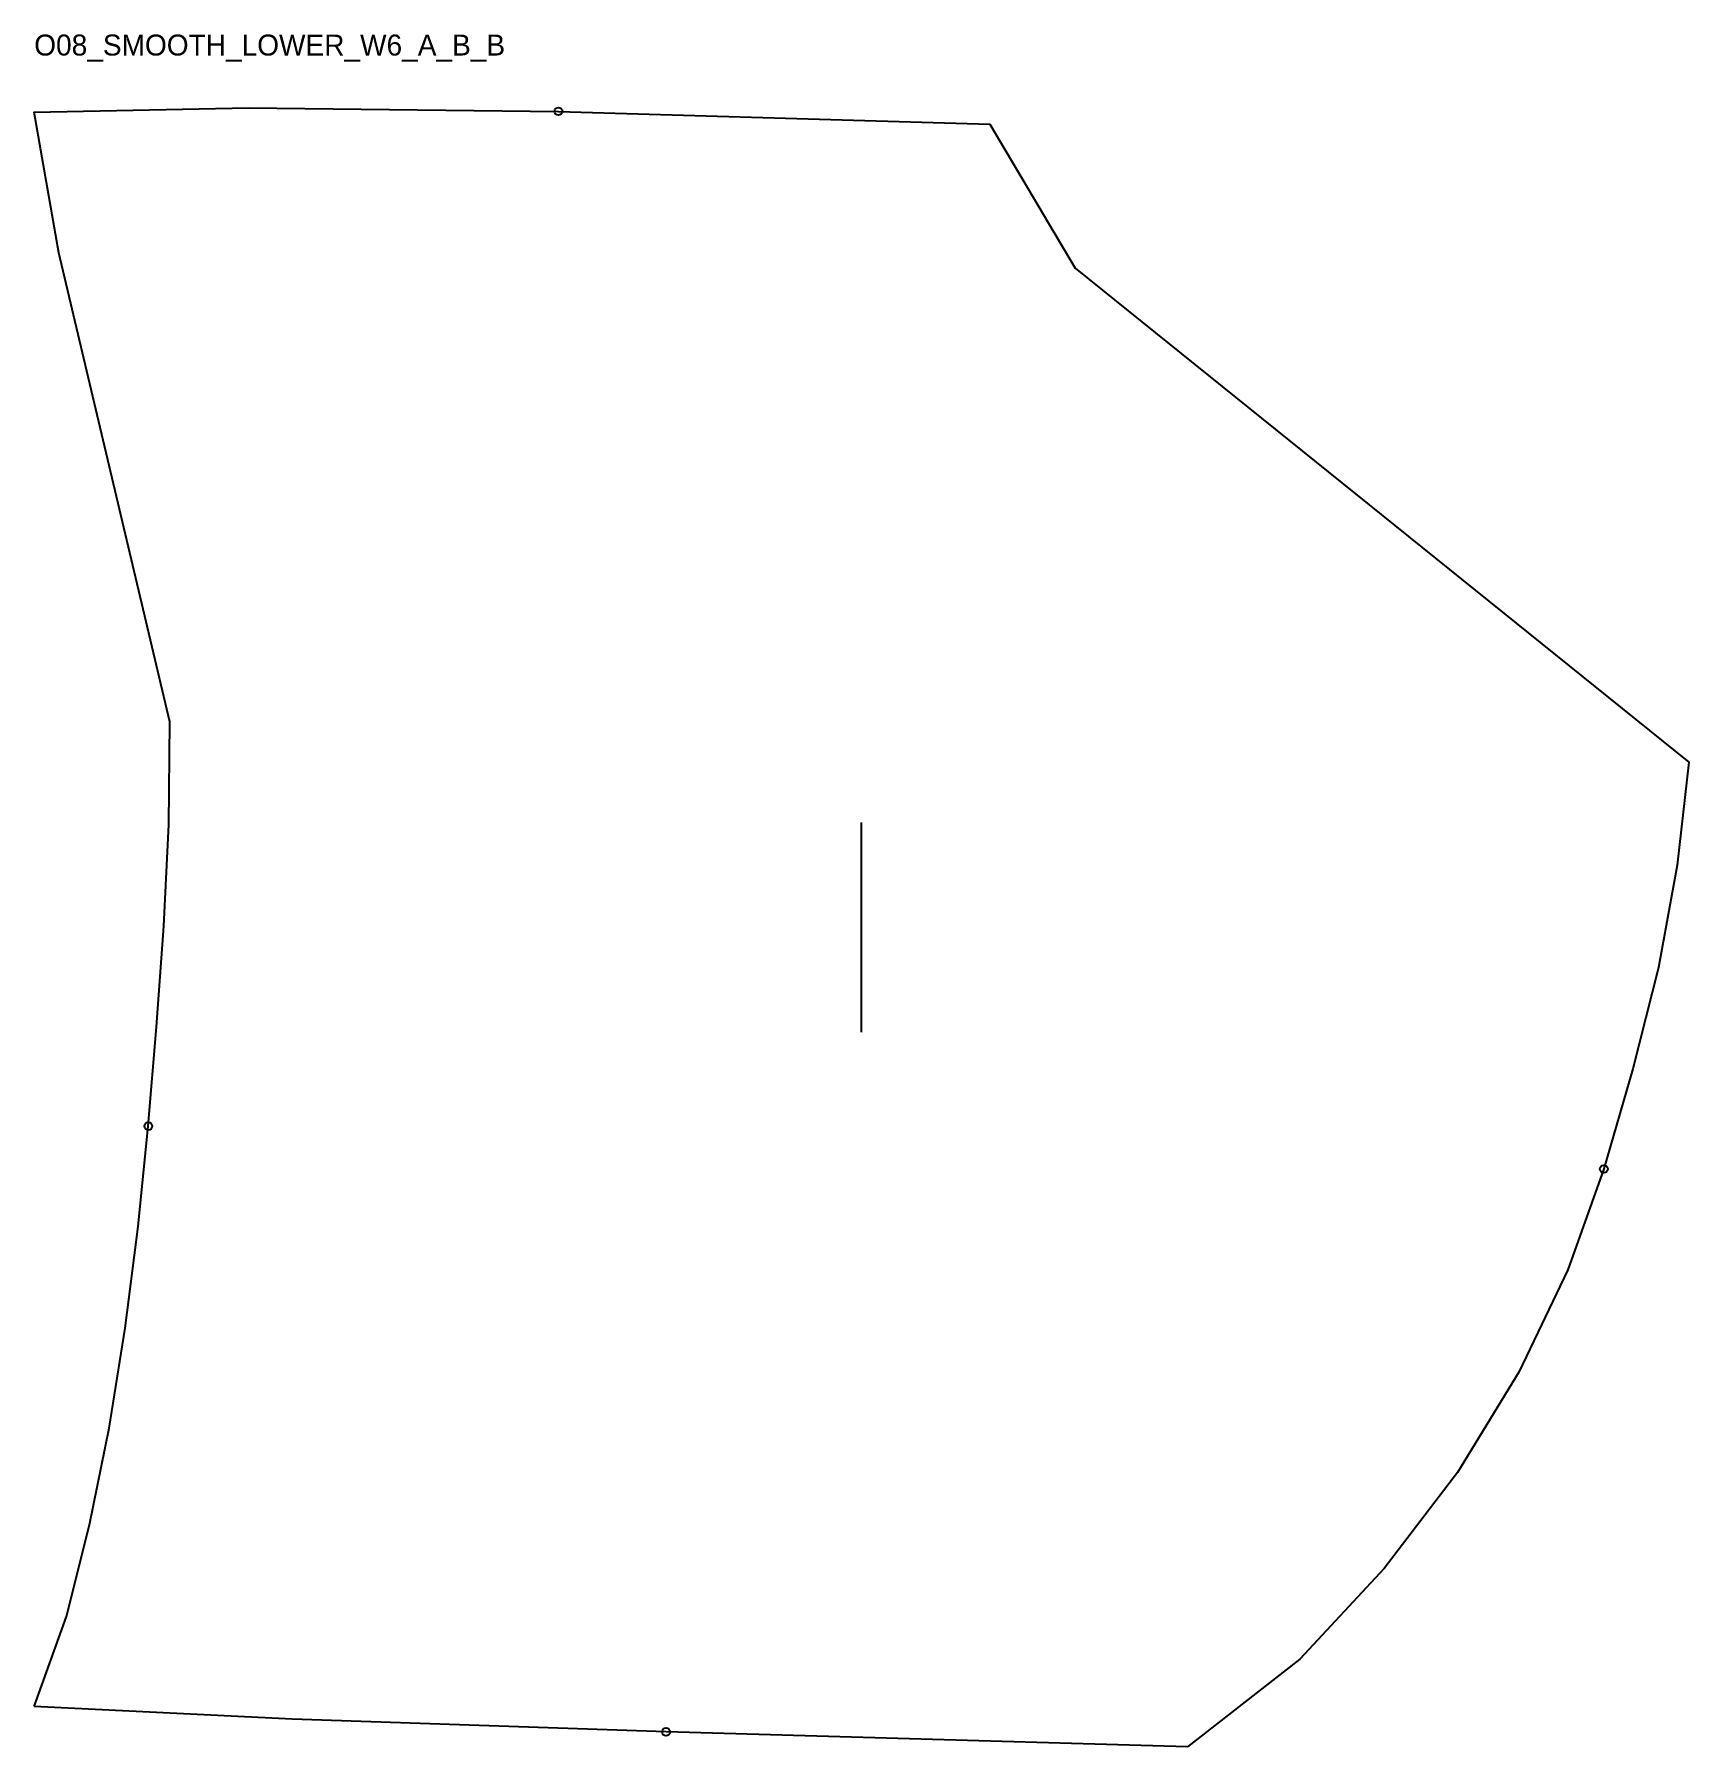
# Model space of a CAD drawing. Header units: millimetres. Extents: x 0 to 631, y -15 to 638.
import ezdxf

# ---------------------------------------------------------------- set-up
doc = ezdxf.new("R2010")
doc.units = ezdxf.units.MM
for name, color, linetype in [('CUT', 1, 'Continuous'), ('GRAIN', 3, 'Continuous'), ('ID', 7, 'Continuous'), ('NOTCH', 2, 'Continuous'), ('SEAM', 5, 'Continuous')]:
    doc.layers.add(name, color=color, linetype=linetype)

msp = doc.modelspace()

# ---------------------------------------------------------------- linework, layer by layer
at = {"layer": 'CUT'}
msp.add_lwpolyline([(0, 0), (12.24, 34.3), (21.07, 69.36), (28.51, 106.1), (34.7, 144.3), (39.67, 183.06), (43.49, 221.3), (46.66, 259.23), (49.37, 297.59), (51.26, 336.37), (51.71, 375.49), (9.43, 554.33), (0, 607.87), (81.75, 609.52), (199.88, 608.24), (364.44, 603.29), (396.99, 548.42), (630.91, 360.15), (626.49, 320.8), (619.31, 281.75), (609.6, 243.13), (598.52, 204.98), (584.75, 166.52), (566.07, 127.54), (542.71, 89.23), (514.82, 52.64), (482.55, 18.09), (439.77, -15.31), (240.94, -9.65), (98.37, -4.82), (0, 0)], close=True, dxfattribs=at)
at = {"layer": 'GRAIN'}
msp.add_line((315.45, 257.1), (315.45, 337.1), dxfattribs=at)
at = {"layer": 'NOTCH'}
for centre in [(199.88, 608.24), (43.49, 221.3), (598.52, 204.98), (240.94, -9.65)]:
    msp.add_circle(centre, 1.5, dxfattribs=at)
at = {"layer": 'SEAM'}
msp.add_lwpolyline([(0, 0), (12.24, 34.3), (21.07, 69.36), (28.51, 106.1), (34.7, 144.3), (39.67, 183.06), (43.49, 221.3), (46.66, 259.23), (49.37, 297.59), (51.26, 336.37), (51.71, 375.49), (9.43, 554.33), (0, 607.87), (81.75, 609.52), (199.88, 608.24), (364.44, 603.29), (396.99, 548.42), (630.91, 360.15), (626.49, 320.8), (619.31, 281.75), (609.6, 243.13), (598.52, 204.98), (584.75, 166.52), (566.07, 127.54), (542.71, 89.23), (514.82, 52.64), (482.55, 18.09), (439.77, -15.31), (240.94, -9.65), (98.37, -4.82)], close=True, dxfattribs=at)

# ---------------------------------------------------------------- texts
at = {"layer": 'ID'}
msp.add_text('O08_SMOOTH_LOWER_W6_A_B_B', height=8, dxfattribs=at).set_placement((0, 629.52))

doc.saveas('drawing.dxf')
